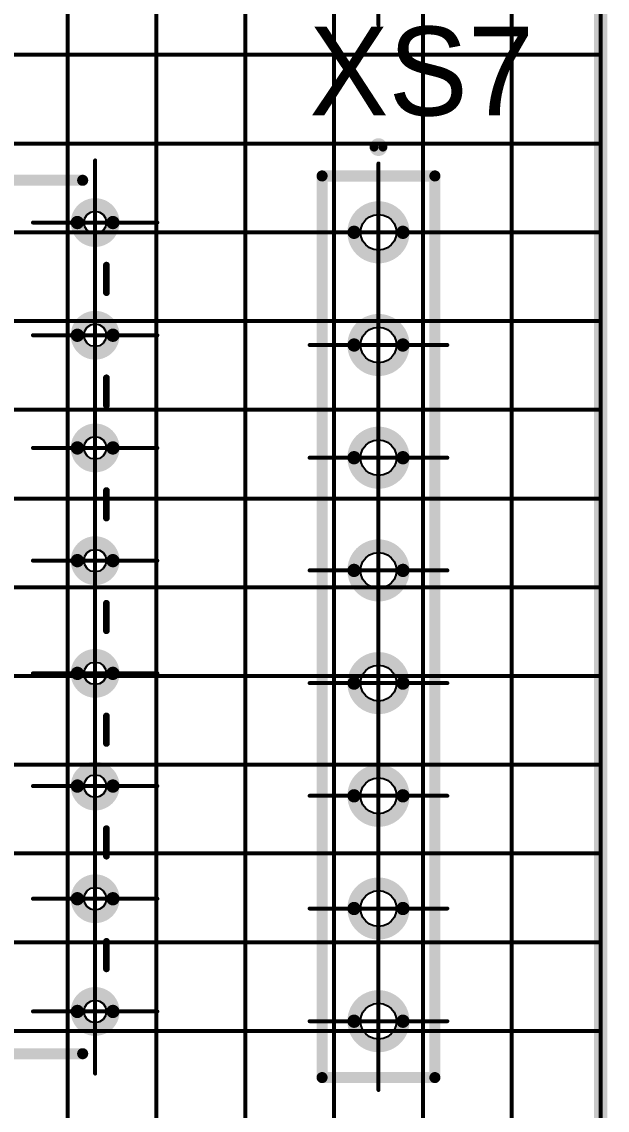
# Model space of a CAD drawing. Header units: millimetres. Extents: x 0 to 841, y 0 to 2540.
# Drawn here: x 366.94 to 393.3, y 2271.43 to 2320.49 of the extents above; entities that cross this region are included whole.
import ezdxf

# ---------------------------------------------------------------- set-up
doc = ezdxf.new("R2010")
doc.units = ezdxf.units.MM
for name, color, linetype in [('Mechanical11', 56, 'Continuous'), ('Mechanical12', 56, 'Continuous'), ('Mechanical7', 56, 'Continuous'), ('Mechanical9', 56, 'Continuous')]:
    doc.layers.add(name, color=color, linetype=linetype)

# ---------------------------------------------------------------- blocks, each defined once
blk = doc.blocks.new('BOASVIEW______T___O_______2_1_33_1_B_1')
at = {"layer": 'Mechanical12'}
for points, const_width in [([(320, 210), (320, 0)], 0.6), ([(320, 210), (320, 0)], 0.6), ([(320, 204), (320, 0)], 0.5), ([(283.64, 62.345), (296.678, 62.345)], 0.5), ([(307.46, 21.9), (307.46, 62.54)], 0.5), ([(307.46, 62.54), (312.54, 62.54)], 0.5), ([(312.54, 21.9), (312.54, 62.54)], 0.5), ([(297.748, 57.28), (297.748, 58.52)], 0.305), ([(297.748, 52.2), (297.748, 53.44)], 0.305), ([(297.748, 47.12), (297.748, 48.36)], 0.305), ([(297.748, 42.04), (297.748, 43.28)], 0.305), ([(297.748, 36.96), (297.748, 38.2)], 0.305), ([(297.748, 31.88), (297.748, 33.12)], 0.305), ([(297.748, 26.8), (297.748, 28.04)], 0.305), ([(282.562, 22.975), (296.678, 22.975)], 0.5), ([(307.46, 21.9), (312.54, 21.9)], 0.5)]:
    blk.add_lwpolyline(points, dxfattribs=dict(at, const_width=const_width))
for points, const_width in [([(310.2, 63.84, 1), (309.8, 63.84, 1)], 0.4), ([(309.7, 63.84, 1), (309.9, 63.84, 1)], 0.2), ([(310.1, 63.84, 1), (310.3, 63.84, 1)], 0.2), ([(296.553, 62.345, 1), (296.803, 62.345, 1)], 0.25), ([(307.335, 62.54, 1), (307.585, 62.54, 1)], 0.25), ([(307.335, 62.54, 1), (307.585, 62.54, 1)], 0.25), ([(312.415, 62.54, 1), (312.665, 62.54, 1)], 0.25), ([(312.415, 62.54, 1), (312.665, 62.54, 1)], 0.25), ([(298.04, 60.44, 1), (296.44, 60.44, 1)], 0.6), ([(311.1, 60, 1), (308.9, 60, 1)], 0.6), ([(296.29, 60.44, 1), (296.59, 60.44, 1)], 0.3), ([(297.89, 60.44, 1), (298.19, 60.44, 1)], 0.3), ([(308.75, 60, 1), (309.05, 60, 1)], 0.3), ([(310.95, 60, 1), (311.25, 60, 1)], 0.3), ([(297.672, 58.52, 1), (297.824, 58.52, 1)], 0.152), ([(297.672, 57.28, 1), (297.824, 57.28, 1)], 0.152), ([(298.04, 55.36, 1), (296.44, 55.36, 1)], 0.6), ([(311.1, 54.92, 1), (308.9, 54.92, 1)], 0.6), ([(296.29, 55.36, 1), (296.59, 55.36, 1)], 0.3), ([(297.89, 55.36, 1), (298.19, 55.36, 1)], 0.3), ([(308.75, 54.92, 1), (309.05, 54.92, 1)], 0.3), ([(310.95, 54.92, 1), (311.25, 54.92, 1)], 0.3), ([(297.672, 53.44, 1), (297.824, 53.44, 1)], 0.152), ([(297.672, 52.2, 1), (297.824, 52.2, 1)], 0.152), ([(298.04, 50.28, 1), (296.44, 50.28, 1)], 0.6), ([(311.1, 49.84, 1), (308.9, 49.84, 1)], 0.6), ([(296.29, 50.28, 1), (296.59, 50.28, 1)], 0.3), ([(297.89, 50.28, 1), (298.19, 50.28, 1)], 0.3), ([(308.75, 49.84, 1), (309.05, 49.84, 1)], 0.3), ([(310.95, 49.84, 1), (311.25, 49.84, 1)], 0.3), ([(297.672, 48.36, 1), (297.824, 48.36, 1)], 0.152), ([(297.672, 47.12, 1), (297.824, 47.12, 1)], 0.152), ([(298.04, 45.2, 1), (296.44, 45.2, 1)], 0.6), ([(311.1, 44.76, 1), (308.9, 44.76, 1)], 0.6), ([(296.29, 45.2, 1), (296.59, 45.2, 1)], 0.3), ([(297.89, 45.2, 1), (298.19, 45.2, 1)], 0.3), ([(308.75, 44.76, 1), (309.05, 44.76, 1)], 0.3), ([(310.95, 44.76, 1), (311.25, 44.76, 1)], 0.3), ([(297.672, 43.28, 1), (297.824, 43.28, 1)], 0.152), ([(297.672, 42.04, 1), (297.824, 42.04, 1)], 0.152), ([(298.04, 40.12, 1), (296.44, 40.12, 1)], 0.6), ([(311.1, 39.68, 1), (308.9, 39.68, 1)], 0.6), ([(296.29, 40.12, 1), (296.59, 40.12, 1)], 0.3), ([(297.89, 40.12, 1), (298.19, 40.12, 1)], 0.3), ([(308.75, 39.68, 1), (309.05, 39.68, 1)], 0.3), ([(310.95, 39.68, 1), (311.25, 39.68, 1)], 0.3), ([(297.672, 38.2, 1), (297.824, 38.2, 1)], 0.152), ([(297.672, 36.96, 1), (297.824, 36.96, 1)], 0.152), ([(298.04, 35.04, 1), (296.44, 35.04, 1)], 0.6), ([(311.1, 34.6, 1), (308.9, 34.6, 1)], 0.6), ([(296.29, 35.04, 1), (296.59, 35.04, 1)], 0.3), ([(297.89, 35.04, 1), (298.19, 35.04, 1)], 0.3), ([(308.75, 34.6, 1), (309.05, 34.6, 1)], 0.3), ([(310.95, 34.6, 1), (311.25, 34.6, 1)], 0.3), ([(297.672, 33.12, 1), (297.824, 33.12, 1)], 0.152), ([(297.672, 31.88, 1), (297.824, 31.88, 1)], 0.152), ([(298.04, 29.96, 1), (296.44, 29.96, 1)], 0.6), ([(311.1, 29.52, 1), (308.9, 29.52, 1)], 0.6), ([(296.29, 29.96, 1), (296.59, 29.96, 1)], 0.3), ([(297.89, 29.96, 1), (298.19, 29.96, 1)], 0.3), ([(308.75, 29.52, 1), (309.05, 29.52, 1)], 0.3), ([(310.95, 29.52, 1), (311.25, 29.52, 1)], 0.3), ([(297.672, 28.04, 1), (297.824, 28.04, 1)], 0.152), ([(297.672, 26.8, 1), (297.824, 26.8, 1)], 0.152), ([(298.04, 24.88, 1), (296.44, 24.88, 1)], 0.6), ([(311.1, 24.44, 1), (308.9, 24.44, 1)], 0.6), ([(296.29, 24.88, 1), (296.59, 24.88, 1)], 0.3), ([(297.89, 24.88, 1), (298.19, 24.88, 1)], 0.3), ([(308.75, 24.44, 1), (309.05, 24.44, 1)], 0.3), ([(310.95, 24.44, 1), (311.25, 24.44, 1)], 0.3), ([(296.553, 22.975, 1), (296.803, 22.975, 1)], 0.25), ([(307.335, 21.9, 1), (307.585, 21.9, 1)], 0.25), ([(307.335, 21.9, 1), (307.585, 21.9, 1)], 0.25), ([(312.415, 21.9, 1), (312.665, 21.9, 1)], 0.25), ([(312.415, 21.9, 1), (312.665, 21.9, 1)], 0.25)]:
    blk.add_lwpolyline(points, format="xyb", close=True, dxfattribs=dict(at, const_width=const_width))
at = {"layer": 'Mechanical7', "const_width": 0.18}
for points in [[(310, 69.34), (310, 75.54)], [(297.24, 57.64), (297.24, 63.24)], [(310, 56.9), (310, 63.1)], [(294.44, 60.44), (300.04, 60.44)], [(306.9, 60), (313.1, 60)], [(297.24, 52.56), (297.24, 58.16)], [(310, 51.82), (310, 58.02)], [(294.44, 55.36), (300.04, 55.36)], [(306.9, 54.92), (313.1, 54.92)], [(297.24, 47.48), (297.24, 53.08)], [(310, 46.74), (310, 52.94)], [(294.44, 50.28), (300.04, 50.28)], [(306.9, 49.84), (313.1, 49.84)], [(297.24, 42.4), (297.24, 48)], [(310, 41.66), (310, 47.86)], [(294.44, 45.2), (300.04, 45.2)], [(306.9, 44.76), (313.1, 44.76)], [(297.24, 37.32), (297.24, 42.92)], [(310, 36.58), (310, 42.78)], [(294.44, 40.12), (300.04, 40.12)], [(306.9, 39.68), (313.1, 39.68)], [(297.24, 32.24), (297.24, 37.84)], [(310, 31.5), (310, 37.7)], [(294.44, 35.04), (300.04, 35.04)], [(306.9, 34.6), (313.1, 34.6)], [(297.24, 27.16), (297.24, 32.76)], [(310, 26.42), (310, 32.62)], [(294.44, 29.96), (300.04, 29.96)], [(306.9, 29.52), (313.1, 29.52)], [(297.24, 22.08), (297.24, 27.68)], [(310, 21.34), (310, 27.54)], [(294.44, 24.88), (300.04, 24.88)], [(306.9, 24.44), (313.1, 24.44)]]:
    blk.add_lwpolyline(points, dxfattribs=at)
at = {"layer": 'Mechanical7', "const_width": 0.09}
for points in [[(309.955, 69.34, 1), (310.045, 69.34, 1)], [(297.195, 63.24, 1), (297.285, 63.24, 1)], [(309.955, 63.1, 1), (310.045, 63.1, 1)], [(294.395, 60.44, 1), (294.485, 60.44, 1)], [(299.995, 60.44, 1), (300.085, 60.44, 1)], [(306.855, 60, 1), (306.945, 60, 1)], [(313.055, 60, 1), (313.145, 60, 1)], [(297.195, 58.16, 1), (297.285, 58.16, 1)], [(309.955, 58.02, 1), (310.045, 58.02, 1)], [(297.195, 57.64, 1), (297.285, 57.64, 1)], [(309.955, 56.9, 1), (310.045, 56.9, 1)], [(294.395, 55.36, 1), (294.485, 55.36, 1)], [(299.995, 55.36, 1), (300.085, 55.36, 1)], [(306.855, 54.92, 1), (306.945, 54.92, 1)], [(313.055, 54.92, 1), (313.145, 54.92, 1)], [(297.195, 53.08, 1), (297.285, 53.08, 1)], [(309.955, 52.94, 1), (310.045, 52.94, 1)], [(297.195, 52.56, 1), (297.285, 52.56, 1)], [(309.955, 51.82, 1), (310.045, 51.82, 1)], [(294.395, 50.28, 1), (294.485, 50.28, 1)], [(299.995, 50.28, 1), (300.085, 50.28, 1)], [(306.855, 49.84, 1), (306.945, 49.84, 1)], [(313.055, 49.84, 1), (313.145, 49.84, 1)], [(297.195, 48, 1), (297.285, 48, 1)], [(309.955, 47.86, 1), (310.045, 47.86, 1)], [(297.195, 47.48, 1), (297.285, 47.48, 1)], [(309.955, 46.74, 1), (310.045, 46.74, 1)], [(294.395, 45.2, 1), (294.485, 45.2, 1)], [(299.995, 45.2, 1), (300.085, 45.2, 1)], [(306.855, 44.76, 1), (306.945, 44.76, 1)], [(313.055, 44.76, 1), (313.145, 44.76, 1)], [(297.195, 42.92, 1), (297.285, 42.92, 1)], [(309.955, 42.78, 1), (310.045, 42.78, 1)], [(297.195, 42.4, 1), (297.285, 42.4, 1)], [(309.955, 41.66, 1), (310.045, 41.66, 1)], [(294.395, 40.12, 1), (294.485, 40.12, 1)], [(299.995, 40.12, 1), (300.085, 40.12, 1)], [(306.855, 39.68, 1), (306.945, 39.68, 1)], [(313.055, 39.68, 1), (313.145, 39.68, 1)], [(297.195, 37.84, 1), (297.285, 37.84, 1)], [(309.955, 37.7, 1), (310.045, 37.7, 1)], [(297.195, 37.32, 1), (297.285, 37.32, 1)], [(309.955, 36.58, 1), (310.045, 36.58, 1)], [(294.395, 35.04, 1), (294.485, 35.04, 1)], [(299.995, 35.04, 1), (300.085, 35.04, 1)], [(306.855, 34.6, 1), (306.945, 34.6, 1)], [(313.055, 34.6, 1), (313.145, 34.6, 1)], [(297.195, 32.76, 1), (297.285, 32.76, 1)], [(309.955, 32.62, 1), (310.045, 32.62, 1)], [(297.195, 32.24, 1), (297.285, 32.24, 1)], [(309.955, 31.5, 1), (310.045, 31.5, 1)], [(294.395, 29.96, 1), (294.485, 29.96, 1)], [(299.995, 29.96, 1), (300.085, 29.96, 1)], [(306.855, 29.52, 1), (306.945, 29.52, 1)], [(313.055, 29.52, 1), (313.145, 29.52, 1)], [(297.195, 27.68, 1), (297.285, 27.68, 1)], [(309.955, 27.54, 1), (310.045, 27.54, 1)], [(297.195, 27.16, 1), (297.285, 27.16, 1)], [(309.955, 26.42, 1), (310.045, 26.42, 1)], [(294.395, 24.88, 1), (294.485, 24.88, 1)], [(299.995, 24.88, 1), (300.085, 24.88, 1)], [(306.855, 24.44, 1), (306.945, 24.44, 1)], [(313.055, 24.44, 1), (313.145, 24.44, 1)], [(297.195, 22.08, 1), (297.285, 22.08, 1)], [(309.955, 21.34, 1), (310.045, 21.34, 1)]]:
    blk.add_lwpolyline(points, format="xyb", close=True, dxfattribs=at)
at = {"layer": 'Mechanical7'}
blk.add_text('XS7', height=4, dxfattribs=at).set_placement((306.885, 65.268))
blk = doc.blocks.new('BOASVIEW______T___L_____2_1_1_1_B_4')
at = {"layer": 'Mechanical11'}
for p, q in [((296.88, 60.8), (297.045, 60.911)), ((297.045, 60.911), (297.24, 60.95)), ((297.24, 60.95), (297.24, 60.44)), ((296.73, 60.44), (296.769, 60.635)), ((297.24, 60.44), (296.73, 60.44)), ((296.769, 60.635), (296.88, 60.8)), ((297.24, 60.44), (297.75, 60.44)), ((297.24, 59.93), (297.24, 60.44)), ((297.75, 60.44), (297.711, 60.245)), ((309.221, 60.209), (309.301, 60.404)), ((309.301, 60.404), (309.429, 60.571)), ((309.429, 60.571), (309.597, 60.699)), ((309.597, 60.699), (309.791, 60.779)), ((309.791, 60.779), (310, 60.807)), ((310, 60.807), (310, 60)), ((310, 60), (310, 60.807)), ((310, 60.807), (310.209, 60.779)), ((310.209, 60.779), (310.404, 60.699)), ((310.404, 60.699), (310.571, 60.571)), ((310.571, 60.571), (310.699, 60.404)), ((310.699, 60.404), (310.779, 60.209)), ((297.435, 59.969), (297.24, 59.93)), ((297.6, 60.079), (297.435, 59.969)), ((297.711, 60.245), (297.6, 60.079)), ((309.193, 60), (309.221, 60.209)), ((310, 60), (309.193, 60)), ((310.807, 60), (310, 60)), ((310.779, 60.209), (310.807, 60)), ((296.73, 55.36), (296.769, 55.555)), ((296.769, 55.555), (296.88, 55.72)), ((296.88, 55.72), (297.045, 55.831)), ((297.045, 55.831), (297.24, 55.87)), ((297.24, 55.87), (297.24, 55.36)), ((309.301, 55.324), (309.429, 55.491)), ((309.429, 55.491), (309.597, 55.619)), ((309.597, 55.619), (309.791, 55.699)), ((309.791, 55.699), (310, 55.727)), ((310, 55.727), (310, 54.92)), ((310, 54.92), (310, 55.727)), ((310, 55.727), (310.209, 55.699)), ((310.209, 55.699), (310.404, 55.619)), ((310.404, 55.619), (310.571, 55.491)), ((310.571, 55.491), (310.699, 55.324)), ((297.24, 55.36), (296.73, 55.36)), ((297.24, 55.36), (297.75, 55.36)), ((297.24, 54.85), (297.24, 55.36)), ((297.6, 54.999), (297.435, 54.889)), ((297.711, 55.165), (297.6, 54.999)), ((297.75, 55.36), (297.711, 55.165)), ((309.193, 54.92), (309.221, 55.129)), ((309.221, 55.129), (309.301, 55.324)), ((310.699, 55.324), (310.779, 55.129)), ((310.779, 55.129), (310.807, 54.92)), ((297.435, 54.889), (297.24, 54.85)), ((310, 54.92), (309.193, 54.92)), ((310.807, 54.92), (310, 54.92)), ((296.769, 50.475), (296.88, 50.64)), ((296.88, 50.64), (297.045, 50.751)), ((297.045, 50.751), (297.24, 50.79)), ((297.24, 50.79), (297.24, 50.28)), ((309.429, 50.411), (309.597, 50.539)), ((309.597, 50.539), (309.791, 50.619)), ((309.791, 50.619), (310, 50.647)), ((310, 50.647), (310, 49.84)), ((310, 49.84), (310, 50.647)), ((310, 50.647), (310.209, 50.619)), ((310.209, 50.619), (310.404, 50.539)), ((310.404, 50.539), (310.571, 50.411)), ((296.73, 50.28), (296.769, 50.475)), ((297.24, 50.28), (296.73, 50.28)), ((297.24, 50.28), (297.75, 50.28)), ((297.24, 49.77), (297.24, 50.28)), ((297.711, 50.085), (297.6, 49.919)), ((297.75, 50.28), (297.711, 50.085)), ((309.193, 49.84), (309.221, 50.049)), ((309.221, 50.049), (309.301, 50.244)), ((309.301, 50.244), (309.429, 50.411)), ((310.571, 50.411), (310.699, 50.244)), ((310.699, 50.244), (310.779, 50.049)), ((310.779, 50.049), (310.807, 49.84)), ((297.435, 49.809), (297.24, 49.77)), ((297.6, 49.919), (297.435, 49.809)), ((310, 49.84), (309.193, 49.84)), ((310.807, 49.84), (310, 49.84)), ((296.88, 45.56), (297.045, 45.671)), ((297.045, 45.671), (297.24, 45.71)), ((297.24, 45.71), (297.24, 45.2)), ((296.73, 45.2), (296.769, 45.395)), ((297.24, 45.2), (296.73, 45.2)), ((296.769, 45.395), (296.88, 45.56)), ((297.24, 45.2), (297.75, 45.2)), ((297.24, 44.69), (297.24, 45.2)), ((297.75, 45.2), (297.711, 45.005)), ((309.221, 44.969), (309.301, 45.164)), ((309.301, 45.164), (309.429, 45.331)), ((309.429, 45.331), (309.597, 45.459)), ((309.597, 45.459), (309.791, 45.539)), ((309.791, 45.539), (310, 45.567)), ((310, 45.567), (310, 44.76)), ((310, 44.76), (310, 45.567)), ((310, 45.567), (310.209, 45.539)), ((310.209, 45.539), (310.404, 45.459)), ((310.404, 45.459), (310.571, 45.331)), ((310.571, 45.331), (310.699, 45.164)), ((310.699, 45.164), (310.779, 44.969)), ((297.435, 44.729), (297.24, 44.69)), ((297.6, 44.839), (297.435, 44.729)), ((297.711, 45.005), (297.6, 44.839)), ((309.193, 44.76), (309.221, 44.969)), ((310, 44.76), (309.193, 44.76)), ((310.807, 44.76), (310, 44.76)), ((310.779, 44.969), (310.807, 44.76)), ((296.73, 40.12), (296.769, 40.315)), ((296.769, 40.315), (296.88, 40.48)), ((296.88, 40.48), (297.045, 40.591)), ((297.045, 40.591), (297.24, 40.63)), ((297.24, 40.63), (297.24, 40.12)), ((309.301, 40.084), (309.429, 40.251)), ((309.429, 40.251), (309.597, 40.379)), ((309.597, 40.379), (309.791, 40.459)), ((309.791, 40.459), (310, 40.487)), ((310, 40.487), (310, 39.68)), ((310, 39.68), (310, 40.487)), ((310, 40.487), (310.209, 40.459)), ((310.209, 40.459), (310.404, 40.379)), ((310.404, 40.379), (310.571, 40.251)), ((310.571, 40.251), (310.699, 40.084)), ((297.24, 40.12), (296.73, 40.12)), ((297.24, 40.12), (297.75, 40.12)), ((297.24, 39.61), (297.24, 40.12)), ((297.6, 39.759), (297.435, 39.649)), ((297.711, 39.925), (297.6, 39.759)), ((297.75, 40.12), (297.711, 39.925)), ((309.193, 39.68), (309.221, 39.889)), ((309.221, 39.889), (309.301, 40.084)), ((310.699, 40.084), (310.779, 39.889)), ((310.779, 39.889), (310.807, 39.68)), ((297.435, 39.649), (297.24, 39.61)), ((310, 39.68), (309.193, 39.68)), ((310.807, 39.68), (310, 39.68)), ((296.769, 35.235), (296.88, 35.4)), ((296.88, 35.4), (297.045, 35.511)), ((297.045, 35.511), (297.24, 35.55)), ((297.24, 35.55), (297.24, 35.04)), ((309.597, 35.299), (309.791, 35.379)), ((309.791, 35.379), (310, 35.407)), ((310, 35.407), (310, 34.6)), ((310, 34.6), (310, 35.407)), ((310, 35.407), (310.209, 35.379)), ((310.209, 35.379), (310.404, 35.299)), ((296.73, 35.04), (296.769, 35.235)), ((297.24, 35.04), (296.73, 35.04)), ((297.24, 35.04), (297.75, 35.04)), ((297.24, 34.53), (297.24, 35.04)), ((297.711, 34.845), (297.6, 34.679)), ((297.75, 35.04), (297.711, 34.845)), ((309.221, 34.809), (309.301, 35.004)), ((309.301, 35.004), (309.429, 35.171)), ((309.429, 35.171), (309.597, 35.299)), ((310.404, 35.299), (310.571, 35.171)), ((310.571, 35.171), (310.699, 35.004)), ((310.699, 35.004), (310.779, 34.809)), ((297.435, 34.569), (297.24, 34.53)), ((297.6, 34.679), (297.435, 34.569)), ((309.193, 34.6), (309.221, 34.809)), ((310, 34.6), (309.193, 34.6)), ((310.807, 34.6), (310, 34.6)), ((310.779, 34.809), (310.807, 34.6)), ((296.88, 30.32), (297.045, 30.431)), ((297.045, 30.431), (297.24, 30.47)), ((297.24, 30.47), (297.24, 29.96)), ((296.73, 29.96), (296.769, 30.155)), ((297.24, 29.96), (296.73, 29.96)), ((296.769, 30.155), (296.88, 30.32)), ((297.24, 29.96), (297.75, 29.96)), ((297.24, 29.45), (297.24, 29.96)), ((297.75, 29.96), (297.711, 29.765)), ((309.301, 29.924), (309.429, 30.091)), ((309.429, 30.091), (309.597, 30.219)), ((309.597, 30.219), (309.791, 30.299)), ((309.791, 30.299), (310, 30.327)), ((310, 30.327), (310, 29.52)), ((310, 29.52), (310, 30.327)), ((310, 30.327), (310.209, 30.299)), ((310.209, 30.299), (310.404, 30.219)), ((310.404, 30.219), (310.571, 30.091)), ((310.571, 30.091), (310.699, 29.924)), ((297.435, 29.489), (297.24, 29.45)), ((297.6, 29.599), (297.435, 29.489)), ((297.711, 29.765), (297.6, 29.599)), ((309.193, 29.52), (309.221, 29.729)), ((310, 29.52), (309.193, 29.52)), ((309.221, 29.729), (309.301, 29.924)), ((310.807, 29.52), (310, 29.52)), ((310.699, 29.924), (310.779, 29.729)), ((310.779, 29.729), (310.807, 29.52)), ((296.73, 24.88), (296.769, 25.075)), ((296.769, 25.075), (296.88, 25.24)), ((296.88, 25.24), (297.045, 25.351)), ((297.045, 25.351), (297.24, 25.39)), ((297.24, 25.39), (297.24, 24.88)), ((309.429, 25.011), (309.597, 25.139)), ((309.597, 25.139), (309.791, 25.219)), ((309.791, 25.219), (310, 25.247)), ((310, 25.247), (310, 24.44)), ((310, 24.44), (310, 25.247)), ((310, 25.247), (310.209, 25.219)), ((310.209, 25.219), (310.404, 25.139)), ((310.404, 25.139), (310.571, 25.011)), ((297.24, 24.88), (296.73, 24.88)), ((297.24, 24.88), (297.75, 24.88)), ((297.24, 24.37), (297.24, 24.88)), ((297.711, 24.685), (297.6, 24.519)), ((297.75, 24.88), (297.711, 24.685)), ((309.193, 24.44), (309.221, 24.649)), ((309.221, 24.649), (309.301, 24.844)), ((309.301, 24.844), (309.429, 25.011)), ((310.571, 25.011), (310.699, 24.844)), ((310.699, 24.844), (310.779, 24.649)), ((310.779, 24.649), (310.807, 24.44)), ((297.435, 24.409), (297.24, 24.37)), ((297.6, 24.519), (297.435, 24.409)), ((310, 24.44), (309.193, 24.44)), ((310.807, 24.44), (310, 24.44))]:
    blk.add_line(p, q, dxfattribs=at)
at = {"layer": 'Mechanical12'}
for p, q in [((297.24, 60.44), (297.24, 60.95)), ((297.24, 60.95), (297.435, 60.911)), ((297.435, 60.911), (297.6, 60.8)), ((296.73, 60.44), (297.24, 60.44)), ((296.769, 60.245), (296.73, 60.44)), ((297.24, 60.44), (297.24, 59.93)), ((297.75, 60.44), (297.24, 60.44)), ((297.6, 60.8), (297.711, 60.635)), ((297.711, 60.635), (297.75, 60.44)), ((296.88, 60.079), (296.769, 60.245)), ((297.045, 59.969), (296.88, 60.079)), ((297.24, 59.93), (297.045, 59.969)), ((309.193, 60), (310, 60)), ((309.221, 59.791), (309.193, 60)), ((310, 59.193), (310, 60)), ((310, 60), (310.807, 60)), ((310, 60), (310, 59.193)), ((310.807, 60), (310.779, 59.791)), ((309.301, 59.597), (309.221, 59.791)), ((309.429, 59.429), (309.301, 59.597)), ((309.597, 59.301), (309.429, 59.429)), ((310.571, 59.429), (310.404, 59.301)), ((310.699, 59.597), (310.571, 59.429)), ((310.779, 59.791), (310.699, 59.597)), ((309.791, 59.221), (309.597, 59.301)), ((310, 59.193), (309.791, 59.221)), ((310.209, 59.221), (310, 59.193)), ((310.404, 59.301), (310.209, 59.221)), ((297.24, 55.36), (297.24, 55.87)), ((297.24, 55.87), (297.435, 55.831)), ((297.435, 55.831), (297.6, 55.72)), ((297.6, 55.72), (297.711, 55.555)), ((297.711, 55.555), (297.75, 55.36)), ((296.73, 55.36), (297.24, 55.36)), ((296.769, 55.165), (296.73, 55.36)), ((296.88, 54.999), (296.769, 55.165)), ((297.045, 54.889), (296.88, 54.999)), ((297.24, 55.36), (297.24, 54.85)), ((297.75, 55.36), (297.24, 55.36)), ((297.24, 54.85), (297.045, 54.889)), ((309.193, 54.92), (310, 54.92)), ((309.221, 54.711), (309.193, 54.92)), ((309.301, 54.517), (309.221, 54.711)), ((309.429, 54.349), (309.301, 54.517)), ((310, 54.113), (310, 54.92)), ((310, 54.92), (310.807, 54.92)), ((310, 54.92), (310, 54.113)), ((310.699, 54.517), (310.571, 54.349)), ((310.779, 54.711), (310.699, 54.517)), ((310.807, 54.92), (310.779, 54.711)), ((309.597, 54.221), (309.429, 54.349)), ((309.791, 54.141), (309.597, 54.221)), ((310, 54.113), (309.791, 54.141)), ((310.209, 54.141), (310, 54.113)), ((310.404, 54.221), (310.209, 54.141)), ((310.571, 54.349), (310.404, 54.221)), ((297.24, 50.28), (297.24, 50.79)), ((297.24, 50.79), (297.435, 50.751)), ((297.435, 50.751), (297.6, 50.64)), ((297.6, 50.64), (297.711, 50.475)), ((296.73, 50.28), (297.24, 50.28)), ((296.769, 50.085), (296.73, 50.28)), ((296.88, 49.919), (296.769, 50.085)), ((297.24, 50.28), (297.24, 49.77)), ((297.75, 50.28), (297.24, 50.28)), ((297.711, 50.475), (297.75, 50.28)), ((297.045, 49.809), (296.88, 49.919)), ((297.24, 49.77), (297.045, 49.809)), ((309.193, 49.84), (310, 49.84)), ((309.221, 49.631), (309.193, 49.84)), ((309.301, 49.437), (309.221, 49.631)), ((310, 49.033), (310, 49.84)), ((310, 49.84), (310.807, 49.84)), ((310, 49.84), (310, 49.033)), ((310.779, 49.631), (310.699, 49.437)), ((310.807, 49.84), (310.779, 49.631)), ((309.429, 49.269), (309.301, 49.437)), ((309.597, 49.141), (309.429, 49.269)), ((309.791, 49.061), (309.597, 49.141)), ((310.404, 49.141), (310.209, 49.061)), ((310.571, 49.269), (310.404, 49.141)), ((310.699, 49.437), (310.571, 49.269)), ((310, 49.033), (309.791, 49.061)), ((310.209, 49.061), (310, 49.033)), ((297.24, 45.2), (297.24, 45.71)), ((297.24, 45.71), (297.435, 45.671)), ((297.435, 45.671), (297.6, 45.56)), ((296.73, 45.2), (297.24, 45.2)), ((296.769, 45.005), (296.73, 45.2)), ((297.24, 45.2), (297.24, 44.69)), ((297.75, 45.2), (297.24, 45.2)), ((297.6, 45.56), (297.711, 45.395)), ((297.711, 45.395), (297.75, 45.2)), ((296.88, 44.839), (296.769, 45.005)), ((297.045, 44.729), (296.88, 44.839)), ((297.24, 44.69), (297.045, 44.729)), ((309.193, 44.76), (310, 44.76)), ((309.221, 44.551), (309.193, 44.76)), ((310, 43.953), (310, 44.76)), ((310, 44.76), (310.807, 44.76)), ((310, 44.76), (310, 43.953)), ((310.807, 44.76), (310.779, 44.551)), ((309.301, 44.357), (309.221, 44.551)), ((309.429, 44.189), (309.301, 44.357)), ((309.597, 44.061), (309.429, 44.189)), ((310.571, 44.189), (310.404, 44.061)), ((310.699, 44.357), (310.571, 44.189)), ((310.779, 44.551), (310.699, 44.357)), ((309.791, 43.981), (309.597, 44.061)), ((310, 43.953), (309.791, 43.981)), ((310.209, 43.981), (310, 43.953)), ((310.404, 44.061), (310.209, 43.981)), ((297.24, 40.12), (297.24, 40.63)), ((297.24, 40.63), (297.435, 40.591)), ((297.435, 40.591), (297.6, 40.48)), ((297.6, 40.48), (297.711, 40.315)), ((297.711, 40.315), (297.75, 40.12)), ((296.73, 40.12), (297.24, 40.12)), ((296.769, 39.925), (296.73, 40.12)), ((296.88, 39.759), (296.769, 39.925)), ((297.045, 39.649), (296.88, 39.759)), ((297.24, 40.12), (297.24, 39.61)), ((297.75, 40.12), (297.24, 40.12)), ((297.24, 39.61), (297.045, 39.649)), ((309.193, 39.68), (310, 39.68)), ((309.221, 39.471), (309.193, 39.68)), ((309.301, 39.277), (309.221, 39.471)), ((309.429, 39.109), (309.301, 39.277)), ((310, 38.873), (310, 39.68)), ((310, 39.68), (310.807, 39.68)), ((310, 39.68), (310, 38.873)), ((310.699, 39.277), (310.571, 39.109)), ((310.779, 39.471), (310.699, 39.277)), ((310.807, 39.68), (310.779, 39.471)), ((309.597, 38.981), (309.429, 39.109)), ((309.791, 38.901), (309.597, 38.981)), ((310, 38.873), (309.791, 38.901)), ((310.209, 38.901), (310, 38.873)), ((310.404, 38.981), (310.209, 38.901)), ((310.571, 39.109), (310.404, 38.981)), ((297.24, 35.04), (297.24, 35.55)), ((297.24, 35.55), (297.435, 35.511)), ((297.435, 35.511), (297.6, 35.4)), ((297.6, 35.4), (297.711, 35.235)), ((296.73, 35.04), (297.24, 35.04)), ((296.769, 34.845), (296.73, 35.04)), ((296.88, 34.679), (296.769, 34.845)), ((297.24, 35.04), (297.24, 34.53)), ((297.75, 35.04), (297.24, 35.04)), ((297.711, 35.235), (297.75, 35.04)), ((297.045, 34.569), (296.88, 34.679)), ((297.24, 34.53), (297.045, 34.569)), ((309.193, 34.6), (310, 34.6)), ((309.221, 34.391), (309.193, 34.6)), ((309.301, 34.197), (309.221, 34.391)), ((310, 33.793), (310, 34.6)), ((310, 34.6), (310.807, 34.6)), ((310, 34.6), (310, 33.793)), ((310.779, 34.391), (310.699, 34.197)), ((310.807, 34.6), (310.779, 34.391)), ((309.429, 34.029), (309.301, 34.197)), ((309.597, 33.901), (309.429, 34.029)), ((309.791, 33.821), (309.597, 33.901)), ((310.404, 33.901), (310.209, 33.821)), ((310.571, 34.029), (310.404, 33.901)), ((310.699, 34.197), (310.571, 34.029)), ((310, 33.793), (309.791, 33.821)), ((310.209, 33.821), (310, 33.793)), ((297.24, 29.96), (297.24, 30.47)), ((297.24, 30.47), (297.435, 30.431)), ((297.435, 30.431), (297.6, 30.32)), ((296.73, 29.96), (297.24, 29.96)), ((296.769, 29.765), (296.73, 29.96)), ((297.24, 29.96), (297.24, 29.45)), ((297.75, 29.96), (297.24, 29.96)), ((297.6, 30.32), (297.711, 30.155)), ((297.711, 30.155), (297.75, 29.96)), ((296.88, 29.599), (296.769, 29.765)), ((297.045, 29.489), (296.88, 29.599)), ((297.24, 29.45), (297.045, 29.489)), ((309.193, 29.52), (310, 29.52)), ((309.221, 29.311), (309.193, 29.52)), ((310, 28.713), (310, 29.52)), ((310, 29.52), (310.807, 29.52)), ((310, 29.52), (310, 28.713)), ((310.807, 29.52), (310.779, 29.311)), ((309.301, 29.117), (309.221, 29.311)), ((309.429, 28.949), (309.301, 29.117)), ((309.597, 28.821), (309.429, 28.949)), ((310.571, 28.949), (310.404, 28.821)), ((310.699, 29.117), (310.571, 28.949)), ((310.779, 29.311), (310.699, 29.117)), ((309.791, 28.741), (309.597, 28.821)), ((310, 28.713), (309.791, 28.741)), ((310.209, 28.741), (310, 28.713)), ((310.404, 28.821), (310.209, 28.741)), ((297.24, 24.88), (297.24, 25.39)), ((297.24, 25.39), (297.435, 25.351)), ((297.435, 25.351), (297.6, 25.24)), ((297.6, 25.24), (297.711, 25.075)), ((297.711, 25.075), (297.75, 24.88)), ((296.73, 24.88), (297.24, 24.88)), ((296.769, 24.685), (296.73, 24.88)), ((296.88, 24.519), (296.769, 24.685)), ((297.24, 24.88), (297.24, 24.37)), ((297.75, 24.88), (297.24, 24.88)), ((297.045, 24.409), (296.88, 24.519)), ((297.24, 24.37), (297.045, 24.409)), ((309.193, 24.44), (310, 24.44)), ((309.221, 24.231), (309.193, 24.44)), ((309.301, 24.037), (309.221, 24.231)), ((310, 23.633), (310, 24.44)), ((310, 24.44), (310.807, 24.44)), ((310, 24.44), (310, 23.633)), ((310.779, 24.231), (310.699, 24.037)), ((310.807, 24.44), (310.779, 24.231)), ((309.429, 23.869), (309.301, 24.037)), ((309.597, 23.741), (309.429, 23.869)), ((309.791, 23.661), (309.597, 23.741)), ((310, 23.633), (309.791, 23.661)), ((310.209, 23.661), (310, 23.633)), ((310.404, 23.741), (310.209, 23.661)), ((310.571, 23.869), (310.404, 23.741)), ((310.699, 24.037), (310.571, 23.869))]:
    blk.add_line(p, q, dxfattribs=at)
at = {"layer": 'Mechanical12', "const_width": 0.6}
blk.add_lwpolyline([(320, 210), (320, 0)], dxfattribs=at)
blk.add_lwpolyline([(320, 210), (320, 0)], dxfattribs=at)
at = {"layer": 'Mechanical12'}
for points, const_width in [([(298.04, 60.44, 1), (296.44, 60.44, 1)], 0.6), ([(311.1, 60, 1), (308.9, 60, 1)], 0.6), ([(296.29, 60.44, 1), (296.59, 60.44, 1)], 0.3), ([(297.89, 60.44, 1), (298.19, 60.44, 1)], 0.3), ([(308.75, 60, 1), (309.05, 60, 1)], 0.3), ([(310.95, 60, 1), (311.25, 60, 1)], 0.3), ([(298.04, 55.36, 1), (296.44, 55.36, 1)], 0.6), ([(311.1, 54.92, 1), (308.9, 54.92, 1)], 0.6), ([(296.29, 55.36, 1), (296.59, 55.36, 1)], 0.3), ([(297.89, 55.36, 1), (298.19, 55.36, 1)], 0.3), ([(308.75, 54.92, 1), (309.05, 54.92, 1)], 0.3), ([(310.95, 54.92, 1), (311.25, 54.92, 1)], 0.3), ([(298.04, 50.28, 1), (296.44, 50.28, 1)], 0.6), ([(311.1, 49.84, 1), (308.9, 49.84, 1)], 0.6), ([(296.29, 50.28, 1), (296.59, 50.28, 1)], 0.3), ([(297.89, 50.28, 1), (298.19, 50.28, 1)], 0.3), ([(308.75, 49.84, 1), (309.05, 49.84, 1)], 0.3), ([(310.95, 49.84, 1), (311.25, 49.84, 1)], 0.3), ([(298.04, 45.2, 1), (296.44, 45.2, 1)], 0.6), ([(311.1, 44.76, 1), (308.9, 44.76, 1)], 0.6), ([(296.29, 45.2, 1), (296.59, 45.2, 1)], 0.3), ([(297.89, 45.2, 1), (298.19, 45.2, 1)], 0.3), ([(308.75, 44.76, 1), (309.05, 44.76, 1)], 0.3), ([(310.95, 44.76, 1), (311.25, 44.76, 1)], 0.3), ([(298.04, 40.12, 1), (296.44, 40.12, 1)], 0.6), ([(311.1, 39.68, 1), (308.9, 39.68, 1)], 0.6), ([(296.29, 40.12, 1), (296.59, 40.12, 1)], 0.3), ([(297.89, 40.12, 1), (298.19, 40.12, 1)], 0.3), ([(308.75, 39.68, 1), (309.05, 39.68, 1)], 0.3), ([(310.95, 39.68, 1), (311.25, 39.68, 1)], 0.3), ([(298.04, 35.04, 1), (296.44, 35.04, 1)], 0.6), ([(311.1, 34.6, 1), (308.9, 34.6, 1)], 0.6), ([(296.29, 35.04, 1), (296.59, 35.04, 1)], 0.3), ([(297.89, 35.04, 1), (298.19, 35.04, 1)], 0.3), ([(308.75, 34.6, 1), (309.05, 34.6, 1)], 0.3), ([(310.95, 34.6, 1), (311.25, 34.6, 1)], 0.3), ([(298.04, 29.96, 1), (296.44, 29.96, 1)], 0.6), ([(311.1, 29.52, 1), (308.9, 29.52, 1)], 0.6), ([(296.29, 29.96, 1), (296.59, 29.96, 1)], 0.3), ([(297.89, 29.96, 1), (298.19, 29.96, 1)], 0.3), ([(308.75, 29.52, 1), (309.05, 29.52, 1)], 0.3), ([(310.95, 29.52, 1), (311.25, 29.52, 1)], 0.3), ([(298.04, 24.88, 1), (296.44, 24.88, 1)], 0.6), ([(311.1, 24.44, 1), (308.9, 24.44, 1)], 0.6), ([(296.29, 24.88, 1), (296.59, 24.88, 1)], 0.3), ([(297.89, 24.88, 1), (298.19, 24.88, 1)], 0.3), ([(308.75, 24.44, 1), (309.05, 24.44, 1)], 0.3), ([(310.95, 24.44, 1), (311.25, 24.44, 1)], 0.3)]:
    blk.add_lwpolyline(points, format="xyb", close=True, dxfattribs=dict(at, const_width=const_width))
at = {"layer": 'Mechanical7', "const_width": 0.18}
for points in [[(297.24, 57.94), (297.24, 62.94)], [(310, 57.2), (310, 62.8)], [(294.74, 60.44), (299.74, 60.44)], [(307.2, 60), (312.8, 60)], [(297.24, 52.86), (297.24, 57.86)], [(310, 52.12), (310, 57.72)], [(294.74, 55.36), (299.74, 55.36)], [(307.2, 54.92), (312.8, 54.92)], [(297.24, 47.78), (297.24, 52.78)], [(310, 47.04), (310, 52.64)], [(294.74, 50.28), (299.74, 50.28)], [(307.2, 49.84), (312.8, 49.84)], [(297.24, 42.7), (297.24, 47.7)], [(310, 41.96), (310, 47.56)], [(294.74, 45.2), (299.74, 45.2)], [(307.2, 44.76), (312.8, 44.76)], [(297.24, 37.62), (297.24, 42.62)], [(310, 36.88), (310, 42.48)], [(294.74, 40.12), (299.74, 40.12)], [(307.2, 39.68), (312.8, 39.68)], [(297.24, 32.54), (297.24, 37.54)], [(310, 31.8), (310, 37.4)], [(294.74, 35.04), (299.74, 35.04)], [(307.2, 34.6), (312.8, 34.6)], [(297.24, 27.46), (297.24, 32.46)], [(310, 26.72), (310, 32.32)], [(294.74, 29.96), (299.74, 29.96)], [(307.2, 29.52), (312.8, 29.52)], [(297.24, 22.38), (297.24, 27.38)], [(310, 21.64), (310, 27.24)], [(294.74, 24.88), (299.74, 24.88)], [(307.2, 24.44), (312.8, 24.44)]]:
    blk.add_lwpolyline(points, dxfattribs=at)
at = {"layer": 'Mechanical7', "const_width": 0.09}
for points in [[(297.195, 62.94, 1), (297.285, 62.94, 1)], [(309.955, 62.8, 1), (310.045, 62.8, 1)], [(294.695, 60.44, 1), (294.785, 60.44, 1)], [(299.695, 60.44, 1), (299.785, 60.44, 1)], [(307.155, 60, 1), (307.245, 60, 1)], [(312.755, 60, 1), (312.845, 60, 1)], [(297.195, 57.94, 1), (297.285, 57.94, 1)], [(297.195, 57.86, 1), (297.285, 57.86, 1)], [(309.955, 57.72, 1), (310.045, 57.72, 1)], [(309.955, 57.2, 1), (310.045, 57.2, 1)], [(294.695, 55.36, 1), (294.785, 55.36, 1)], [(299.695, 55.36, 1), (299.785, 55.36, 1)], [(307.155, 54.92, 1), (307.245, 54.92, 1)], [(312.755, 54.92, 1), (312.845, 54.92, 1)], [(297.195, 52.86, 1), (297.285, 52.86, 1)], [(297.195, 52.78, 1), (297.285, 52.78, 1)], [(309.955, 52.64, 1), (310.045, 52.64, 1)], [(309.955, 52.12, 1), (310.045, 52.12, 1)], [(294.695, 50.28, 1), (294.785, 50.28, 1)], [(299.695, 50.28, 1), (299.785, 50.28, 1)], [(307.155, 49.84, 1), (307.245, 49.84, 1)], [(312.755, 49.84, 1), (312.845, 49.84, 1)], [(297.195, 47.78, 1), (297.285, 47.78, 1)], [(297.195, 47.7, 1), (297.285, 47.7, 1)], [(309.955, 47.56, 1), (310.045, 47.56, 1)], [(309.955, 47.04, 1), (310.045, 47.04, 1)], [(294.695, 45.2, 1), (294.785, 45.2, 1)], [(299.695, 45.2, 1), (299.785, 45.2, 1)], [(307.155, 44.76, 1), (307.245, 44.76, 1)], [(312.755, 44.76, 1), (312.845, 44.76, 1)], [(297.195, 42.7, 1), (297.285, 42.7, 1)], [(297.195, 42.62, 1), (297.285, 42.62, 1)], [(309.955, 42.48, 1), (310.045, 42.48, 1)], [(309.955, 41.96, 1), (310.045, 41.96, 1)], [(294.695, 40.12, 1), (294.785, 40.12, 1)], [(299.695, 40.12, 1), (299.785, 40.12, 1)], [(307.155, 39.68, 1), (307.245, 39.68, 1)], [(312.755, 39.68, 1), (312.845, 39.68, 1)], [(297.195, 37.62, 1), (297.285, 37.62, 1)], [(297.195, 37.54, 1), (297.285, 37.54, 1)], [(309.955, 37.4, 1), (310.045, 37.4, 1)], [(309.955, 36.88, 1), (310.045, 36.88, 1)], [(294.695, 35.04, 1), (294.785, 35.04, 1)], [(299.695, 35.04, 1), (299.785, 35.04, 1)], [(307.155, 34.6, 1), (307.245, 34.6, 1)], [(312.755, 34.6, 1), (312.845, 34.6, 1)], [(297.195, 32.54, 1), (297.285, 32.54, 1)], [(297.195, 32.46, 1), (297.285, 32.46, 1)], [(309.955, 32.32, 1), (310.045, 32.32, 1)], [(309.955, 31.8, 1), (310.045, 31.8, 1)], [(294.695, 29.96, 1), (294.785, 29.96, 1)], [(299.695, 29.96, 1), (299.785, 29.96, 1)], [(307.155, 29.52, 1), (307.245, 29.52, 1)], [(312.755, 29.52, 1), (312.845, 29.52, 1)], [(297.195, 27.46, 1), (297.285, 27.46, 1)], [(297.195, 27.38, 1), (297.285, 27.38, 1)], [(309.955, 27.24, 1), (310.045, 27.24, 1)], [(309.955, 26.72, 1), (310.045, 26.72, 1)], [(294.695, 24.88, 1), (294.785, 24.88, 1)], [(299.695, 24.88, 1), (299.785, 24.88, 1)], [(307.155, 24.44, 1), (307.245, 24.44, 1)], [(312.755, 24.44, 1), (312.845, 24.44, 1)], [(297.195, 22.38, 1), (297.285, 22.38, 1)], [(309.955, 21.64, 1), (310.045, 21.64, 1)]]:
    blk.add_lwpolyline(points, format="xyb", close=True, dxfattribs=at)
at = {"layer": 'Mechanical9', "const_width": 0.18}
for points in [[(296, 0), (296, 210)], [(300, 0), (300, 210)], [(304, 0), (304, 210)], [(308, 0), (308, 210)], [(312, 0), (312, 210)], [(316, 0), (316, 210)], [(320, 0), (320, 210)], [(320, 0), (320, 210)], [(0, 68), (320, 68)], [(0, 64), (320, 64)], [(0, 60), (320, 60)], [(0, 56), (320, 56)], [(0, 52), (320, 52)], [(0, 48), (320, 48)], [(0, 44), (320, 44)], [(0, 40), (320, 40)], [(0, 36), (320, 36)], [(0, 32), (320, 32)], [(0, 28), (320, 28)], [(0, 24), (320, 24)]]:
    blk.add_lwpolyline(points, dxfattribs=at)
at = {"layer": 'Mechanical9', "const_width": 0.09}
for points in [[(319.955, 68, 1), (320.045, 68, 1)], [(319.955, 64, 1), (320.045, 64, 1)], [(319.955, 60, 1), (320.045, 60, 1)], [(319.955, 56, 1), (320.045, 56, 1)], [(319.955, 52, 1), (320.045, 52, 1)], [(319.955, 48, 1), (320.045, 48, 1)], [(319.955, 44, 1), (320.045, 44, 1)], [(319.955, 40, 1), (320.045, 40, 1)], [(319.955, 36, 1), (320.045, 36, 1)], [(319.955, 32, 1), (320.045, 32, 1)], [(319.955, 28, 1), (320.045, 28, 1)], [(319.955, 24, 1), (320.045, 24, 1)]]:
    blk.add_lwpolyline(points, format="xyb", close=True, dxfattribs=at)

msp = doc.modelspace()

# ---------------------------------------------------------------- block references
for name in ['BOASVIEW______T___L_____2_1_1_1_B_4', 'BOASVIEW______T___O_______2_1_33_1_B_1']:
    msp.add_blockref(name, (73, 2251))

doc.saveas('drawing.dxf')
